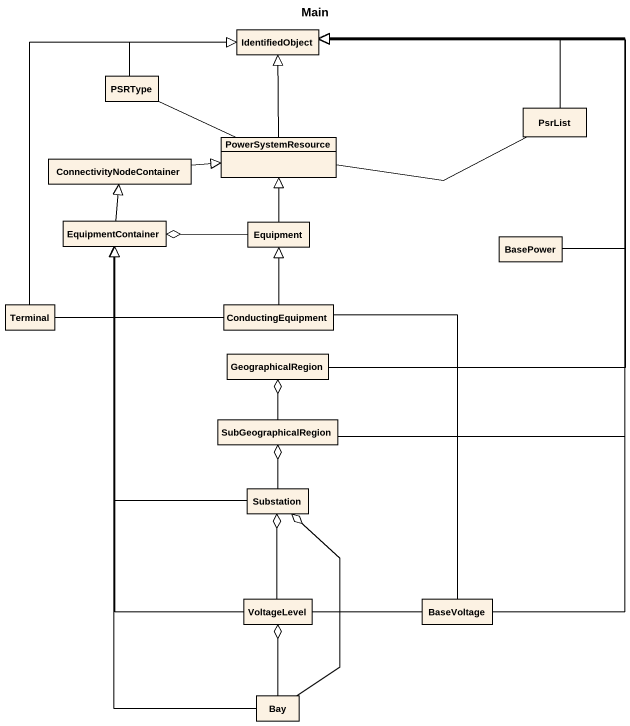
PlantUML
@startuml
title Main
hide circle
hide empty members
class IdentifiedObject
class PSRType
class PsrList
class ConnectivityNodeContainer
class PowerSystemResource
class EquipmentContainer
class Equipment
class BasePower
class Terminal
class ConductingEquipment
class GeographicalRegion
class SubGeographicalRegion
class Substation
class VoltageLevel
class BaseVoltage
class Bay
PSRType -right-|> IdentifiedObject
PsrList -left-|> IdentifiedObject
PsrList -left- PowerSystemResource
ConnectivityNodeContainer -right-|> PowerSystemResource
PowerSystemResource -up-|> IdentifiedObject
PowerSystemResource -left- PSRType
EquipmentContainer -up-|> ConnectivityNodeContainer
EquipmentContainer o-right- Equipment
Equipment -up-|> PowerSystemResource
BasePower -up-|> IdentifiedObject
Terminal -up-|> IdentifiedObject
Terminal -right- ConductingEquipment
ConductingEquipment -up-|> Equipment
GeographicalRegion -up-|> IdentifiedObject
GeographicalRegion o-- SubGeographicalRegion
SubGeographicalRegion -up-|> IdentifiedObject
SubGeographicalRegion o-- Substation
Substation -up-|> EquipmentContainer
Substation o-- VoltageLevel
VoltageLevel -up-|> EquipmentContainer
VoltageLevel -right- BaseVoltage
VoltageLevel o-- Bay
BaseVoltage -up-|> IdentifiedObject
BaseVoltage -up- ConductingEquipment
Bay -up-|> EquipmentContainer
Bay -up-o Substation
@enduml
